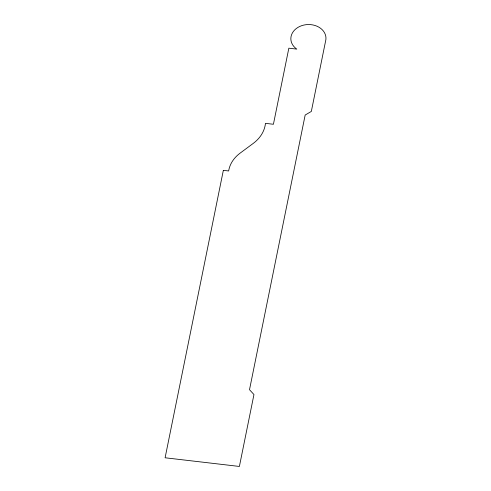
<?xml version="1.0" encoding="UTF-8"?>
<svg xmlns="http://www.w3.org/2000/svg" width="491" height="491" viewBox="0 0 491 491"><rect width="100%" height="100%" fill="white"/><g stroke="black" fill="none" stroke-linecap="round" stroke-linejoin="round"><path stroke-width="0.74" d="M223.344 170.352L165.099 457.778L239.387 466.45L253.957 394.549L249.508 389.701L305.169 115.041L311.331 111.432L325.901 39.532A17.572 13.963 -1.8 0 0 301.879 25.606A17.572 13.963 -1.8 0 0 296.803 49.112L288.843 48.186L273.419 124.272L265.465 123.339A38.249 30.387 -1.8 0 1 253.209 143.427L240.13 153.124A36.316 28.846 -1.8 0 0 228.653 170.966L223.344 170.352"/></g></svg>
